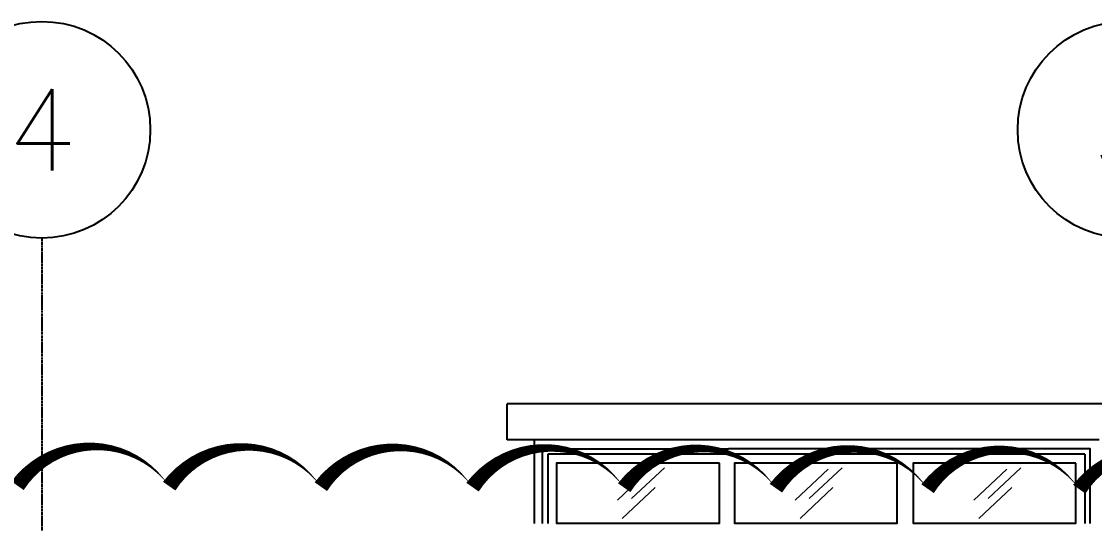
# Model space of a CAD drawing. Header units: inches. Extents: x 102027 to 175311, y -32523 to 10797.
# Drawn here: x 156599 to 162536, y -22463 to -19683 of the extents above; entities that cross this region are included whole.
import ezdxf
from ezdxf.enums import TextEntityAlignment as Align

# ---------------------------------------------------------------- set-up
doc = ezdxf.new("R2010")
doc.units = ezdxf.units.IN
doc.header["$MEASUREMENT"] = 0
doc.linetypes.add('CENTER', pattern=[2, 1.25, -0.25, 0.25, -0.25])
for name, color, linetype in [('GRID_TXT45', 4, 'Continuous'), ('M-HVAC-DUCT-NEW', 5, 'Continuous'), ('M-X-BKGD', 8, 'Continuous')]:
    doc.layers.add(name, color=color, linetype=linetype)
doc.styles.add('SIMPLEX', font='simplex.shx')

# ---------------------------------------------------------------- blocks, each defined once
blk = doc.blocks.new('GRID_SYM')
at = {"color": 2}
blk.add_circle((0, 6), 6, dxfattribs=at)
at = {"layer": 'GRID_TXT45', "color": 4, "style": 'SIMPLEX'}
blk.add_attdef('GRD_TXT', text='', height=4.5, dxfattribs=at).set_placement((0, 6), align=Align.MIDDLE_CENTER)

msp = doc.modelspace()

# ---------------------------------------------------------------- linework, layer by layer
at = {"layer": 'M-HVAC-DUCT-NEW', "color": 2}
msp.add_lwpolyline([(163290.5, -22276, 0, 83.9, 0.520567), (162451.3, -22273.2, 0, 83.9, 0.520567), (161612.1, -22270.5, 0, 83.9, 0.520567), (160772.8, -22267.7, 0, 83.9, 0.520567), (159933.6, -22264.9, 0, 83.9, 0.520567), (159094.4, -22262.1, 0, 83.9, 0.520567), (158255.2, -22259.3, 0, 83.9, 0.520567), (157416, -22256.5, 0, 83.9, 0.520567), (156576.8, -22253.7, 0, 83.9, 0.520567), (155737.6, -22250.9, 0, 83.9, 0.520567)], format="xyseb", dxfattribs=at)
at = {"layer": 'M-X-BKGD', "color": 8, "linetype": 'CENTER', "ltscale": 10}
msp.add_line((156711.1, -20883.1), (156711.1, -32313.4), dxfattribs=at)
at = {"layer": 'M-X-BKGD', "color": 8}
for p, q in [((166135.9, -21799.8), (159285.9, -21799.8)), ((159285.9, -21999.8), (159285.9, -21799.8)), ((159435.9, -21999.8), (159285.9, -21999.8)), ((162560.9, -21999.8), (159435.9, -21999.8)), ((159435.9, -21999.8), (159435.9, -22463.4)), ((162482.4, -22079.3), (159510.3, -22079.3)), ((159510.3, -22079.3), (159510.3, -22463.4)), ((162482.4, -22079.3), (162482.4, -22463.4))]:
    msp.add_line(p, q, dxfattribs=at)
at = {"layer": 'M-X-BKGD', "color": 8, "lineweight": 0}
for p, q in [((160078.1, -22163.1), (159895.9, -22333.3)), ((160155.8, -22154.2), (159973.6, -22324.4)), ((161061.8, -22163.1), (160879.5, -22333.3)), ((161139.5, -22154.2), (160957.2, -22324.4)), ((162051, -22163.1), (161868.7, -22333.3)), ((162128.7, -22154.2), (161946.4, -22324.4)), ((160105, -22264.7), (159922.7, -22434.9)), ((161088.7, -22264.7), (160906.4, -22434.9)), ((162077.9, -22264.7), (161895.6, -22434.9))]:
    msp.add_line(p, q, dxfattribs=at)
at = {"layer": 'M-X-BKGD', "color": 8}
for points in [[(159481.8, -22463.4), (159481.8, -22049.8), (160510.9, -22049.8)], [(161485.9, -22049.8), (160510.9, -22049.8)], [(162510.9, -22463.4), (162510.9, -22049.8), (161485.9, -22049.8)]]:
    msp.add_lwpolyline(points, dxfattribs=at)
for points in [[(160460.2, -22129), (159559.5, -22129), (159559.5, -22462.1), (160460.2, -22462.1)], [(161443.8, -22129), (160543.1, -22129), (160543.1, -22462.1), (161443.8, -22462.1)], [(162433, -22129), (161532.3, -22129), (161532.3, -22462.1), (162433, -22462.1)]]:
    msp.add_lwpolyline(points, close=True, dxfattribs=at)

# ---------------------------------------------------------------- block references
at = {"layer": 'M-X-BKGD', "color": 8, "xscale": 100, "yscale": 100, "zscale": 100}
for p, values in [((156711.1, -20883.1), {'GRD_TXT': '4'}), ((162711.1, -20883.1), {'GRD_TXT': '3'})]:
    msp.add_blockref('GRID_SYM', p, dxfattribs=at).add_auto_attribs(values)

doc.saveas('drawing.dxf')
